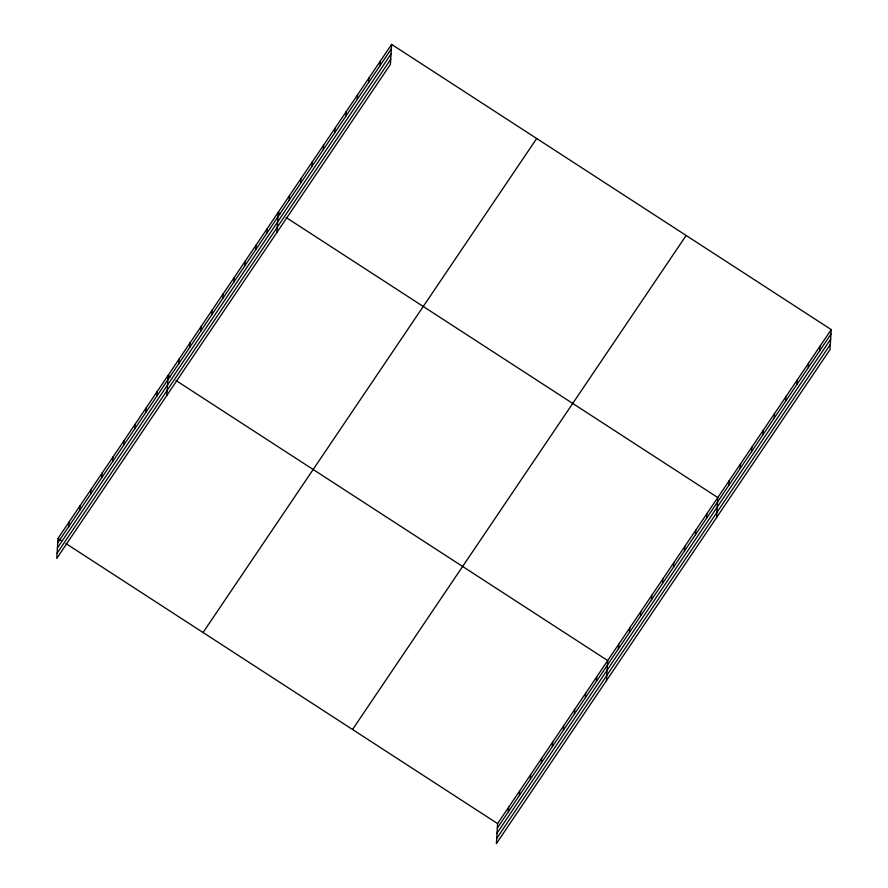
<?xml version="1.0" encoding="UTF-8"?>
<svg xmlns="http://www.w3.org/2000/svg" width="888" height="888" viewBox="0 0 888 888"><rect width="100%" height="100%" fill="white"/><g stroke="black" fill="none" stroke-linecap="round" stroke-linejoin="round"><path stroke-width="1.33" d="M391.619 44.4L57.998 538.406L56.765 558.408L390.398 64.402L391.619 44.4L831.235 329.592L830.003 349.595L496.381 843.6L497.602 823.598L831.235 329.592M68.731 526.595L68.998 522.111M79.742 510.289L80.009 505.805M90.743 493.983L91.02 489.499M101.754 477.689L102.031 473.204M112.765 461.383L113.042 456.898M123.776 445.077L124.054 440.592M134.787 428.782L135.065 424.298M145.799 412.476L146.065 407.992M156.81 396.17L157.076 391.686M166.866 395.382L168.087 375.391L170.352 376.856M178.821 363.569L179.099 359.085M189.832 347.264L190.11 342.779M200.843 330.969L201.121 326.473M211.855 314.663L212.132 310.178M222.866 298.357L223.132 293.873M233.877 282.062L234.143 277.567M244.877 265.756L245.155 261.272M255.888 249.45L256.166 244.966M266.899 233.156L267.177 228.66M276.956 232.356L278.188 212.365L280.453 213.83M289.255 200.055L289.532 195.571M300.599 183.261L300.866 178.766M311.943 166.456L312.21 161.971M323.288 149.661L323.554 145.177M334.621 132.867L334.898 128.383M345.965 116.073L346.242 111.588M357.309 99.278L357.587 94.794M368.653 82.484L368.931 77.989M379.997 65.679L380.275 61.194M508.347 811.787L508.613 807.303M519.347 795.482L519.624 790.997M530.358 779.176L530.636 774.691M541.369 762.881L541.647 758.396M552.38 746.575L552.658 742.091M563.392 730.269L563.669 725.785M574.403 713.974L574.669 709.49M585.414 697.668L585.68 693.184M596.414 681.362L596.692 676.878M606.482 680.574L607.703 660.583L176.024 380.53M618.437 648.762L618.714 644.277M629.448 632.456L629.725 627.971M640.459 616.161L640.736 611.677M651.47 599.855L651.736 595.371M662.481 583.549L662.748 579.065M673.481 567.254L673.759 562.77M684.493 550.949L684.77 546.464M695.504 534.643L695.781 530.158M706.515 518.348L706.793 513.863M716.572 517.56L717.804 497.558L286.114 217.505M728.87 485.248L729.137 480.763M740.215 468.453L740.481 463.969M751.559 451.659L751.825 447.164M762.892 434.854L763.169 430.369M774.236 418.059L774.514 413.575M785.58 401.265L785.858 396.781M796.925 384.471L797.202 379.986M808.269 367.676L808.546 363.181M819.613 350.871L819.89 346.387M57.72 542.89L391.342 48.884M57.409 548.018L391.031 54.002M57.087 553.291L390.709 59.274M203.063 632.522L536.685 138.517M352.536 729.492L686.158 235.475M497.336 828.093L830.957 334.077M497.025 833.21L830.646 339.194M496.692 838.483L830.324 344.477M57.998 538.406L61.394 540.614M65.923 543.556L497.602 823.598"/></g></svg>
